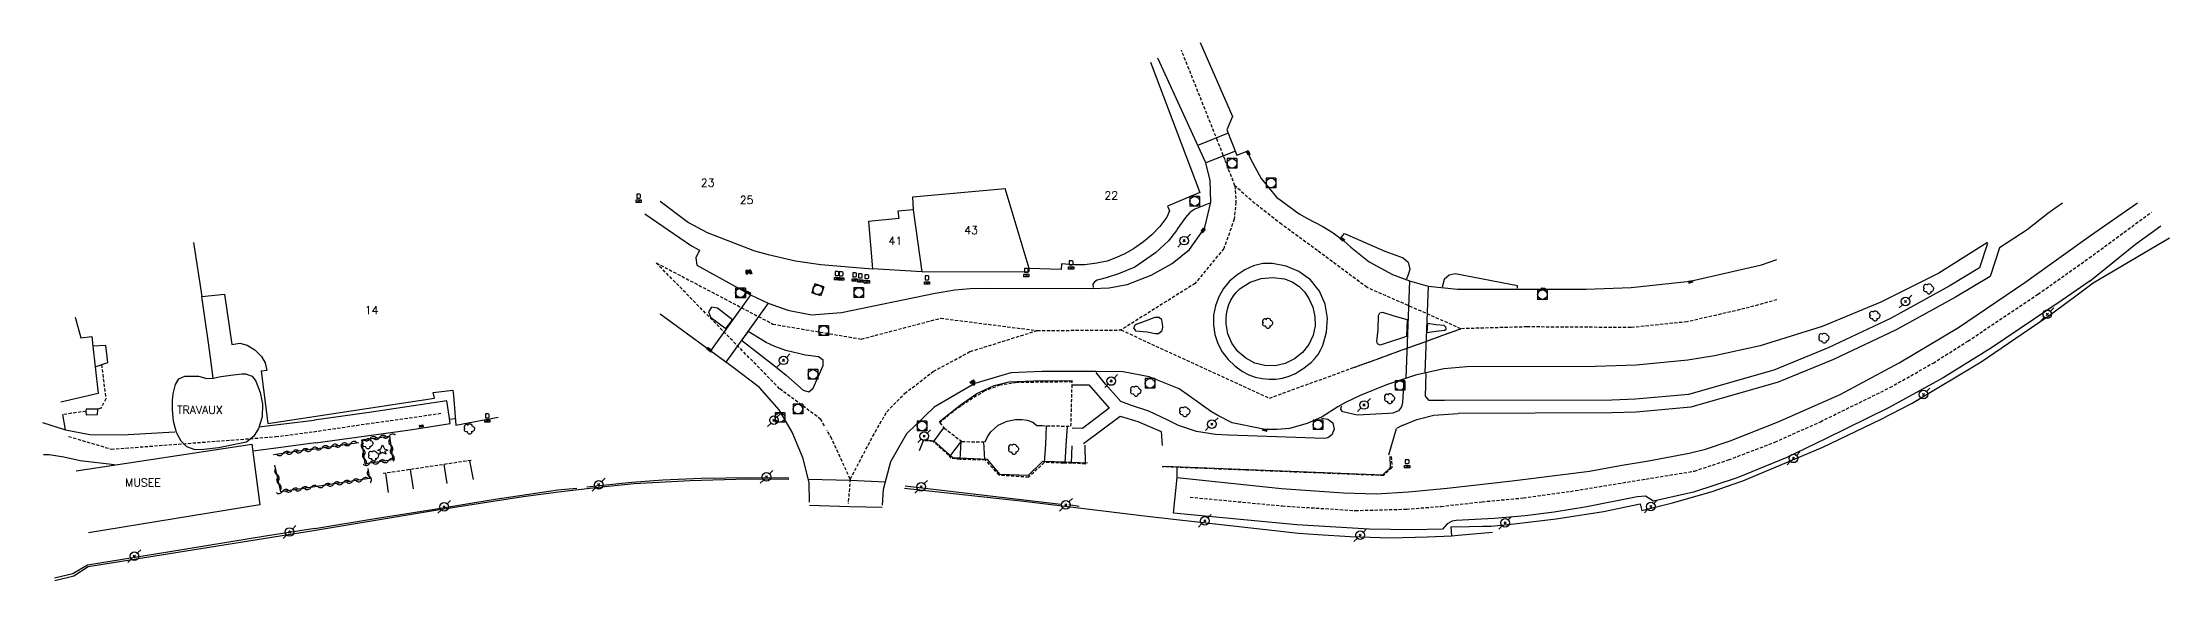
# Model space of a CAD drawing. Header units: millimetres. Extents: x 185000 to 186000, y 127999 to 129000.
# Drawn here: x 185437.2 to 185769.4, y 128033.2 to 128117.1 of the extents above; entities that cross this region are included whole.
import ezdxf
from ezdxf.enums import TextEntityAlignment as Align

# ---------------------------------------------------------------- set-up
doc = ezdxf.new("R2010")
doc.units = ezdxf.units.MM
doc.linetypes.add('DASHED', pattern=[0.75, 0.5, -0.25])
doc.layers.get('0').update_dxf_attribs({"linetype": 'CONTINUOUS'})
for name, color, linetype in [('W0001', 6, 'DASHED'), ('W0008', 7, 'CONTINUOUS'), ('W0010', 4, 'CONTINUOUS'), ('W0014', 7, 'CONTINUOUS'), ('W0015', 2, 'CONTINUOUS'), ('W0017', 7, 'CONTINUOUS'), ('W0020', 2, 'CONTINUOUS'), ('W0071', 7, 'CONTINUOUS'), ('W0101', 7, 'CONTINUOUS'), ('W0104', 1, 'CONTINUOUS'), ('W0105', 7, 'CONTINUOUS'), ('W0112', 1, 'DASHED'), ('W0300', 7, 'CONTINUOUS'), ('W0303', 7, 'CONTINUOUS'), ('W0310', 3, 'CONTINUOUS'), ('W0333', 7, 'CONTINUOUS'), ('W0401', 7, 'CONTINUOUS'), ('W0420', 7, 'CONTINUOUS'), ('W0438', 7, 'CONTINUOUS'), ('W0473', 7, 'CONTINUOUS'), ('W0511', 5, 'CONTINUOUS'), ('W0984', 7, 'CONTINUOUS'), ('W0991', 7, 'CONTINUOUS'), ('W1102', 7, 'CONTINUOUS')]:
    doc.layers.add(name, color=color, linetype=linetype)
doc.styles.get("Standard").update_dxf_attribs({"font": 'romans.shx', "width": 0.85})

# ---------------------------------------------------------------- blocks, each defined once
blk = doc.blocks.new('T438')
for p, q in [((-0.4, 0.2), (0.4, 0.2)), ((-0.4, -0.2), (-0.4, 0.2)), ((0.15, 1.1), (-0.3, 1.1)), ((-0.3, 1.1), (-0.3, 0.5)), ((-0.3, 0.5), (0.15, 0.5)), ((0.3, 0.65), (0.3, 0.95)), ((0.4, 0.2), (0.4, -0.2))]:
    blk.add_line(p, q)
at = {"flags": 128}
for points in [[(-0.4, -0.2), (0.4, 0.2)], [(0.4, -0.2), (-0.4, -0.2)]]:
    blk.add_lwpolyline(points, dxfattribs=at)
for centre, major_axis, start_param, end_param in [((0.15, 0.95), (0.106, -0.106), 0.785398, 2.356194), ((0.15, 0.65), (0.106, 0.106), 3.926991, 5.497787)]:
    blk.add_ellipse(centre, major_axis=major_axis, ratio=1, start_param=start_param, end_param=end_param)
blk = doc.blocks.new('T473')
for p, q in [((-0.166667, 0.166667), (0.166667, -0.166667)), ((-0.166667, -0.166667), (0.166667, 0.166667)), ((0.500001, 0.500001), (1.000002, 1.000002)), ((-1.000002, -1.000002), (-0.500001, -0.500001))]:
    blk.add_line(p, q)
blk.add_ellipse((0, 0), major_axis=(0.471405, 0.471405), ratio=1, start_param=5.4977871438, end_param=11.780972451)
blk = doc.blocks.new('T420')
for p, q in [((0.75, 0.75), (-0.75, 0.75)), ((-0.75, 0.75), (-0.75, -0.75)), ((0.75, 0.75), (0.75, -0.75)), ((0.75, -0.75), (-0.75, -0.75))]:
    blk.add_line(p, q)
blk.add_ellipse((0, 0), major_axis=(-0.53, 0.53), ratio=1, start_param=3.926991, end_param=10.210176)
blk = doc.blocks.new('T300')
for p, q in [((-0.8, 0.51), (-0.86, 0.34)), ((-0.86, 0.34), (-0.86, 0.17)), ((-0.86, 0.17), (-0.74, 0.06)), ((-0.69, 0.63), (-0.8, 0.51)), ((-0.8, -0.06), (-0.74, 0.06)), ((-0.74, 0.06), (-0.69, 0.11)), ((-0.57, 0.69), (-0.69, 0.63)), ((-0.46, 0.69), (-0.57, 0.69)), ((-0.29, 0.63), (-0.46, 0.69)), ((-0.29, 0.63), (-0.17, 0.74)), ((-0.23, 0.57), (-0.29, 0.63)), ((-0.17, 0.74), (-0.06, 0.8)), ((-0.06, 0.8), (0.06, 0.8)), ((0.06, 0.8), (0.23, 0.74)), ((0.23, 0.74), (0.34, 0.63)), ((0.34, 0.63), (0.4, 0.51)), ((0.46, 0.46), (0.34, 0.46)), ((0.4, 0.51), (0.4, 0.46)), ((0.57, 0.4), (0.46, 0.46)), ((0.57, 0.4), (0.69, 0.29)), ((0.69, 0.29), (0.74, 0.17)), ((0.74, 0.06), (0.69, -0.17)), ((0.74, 0.17), (0.74, 0.06)), ((-0.8, -0.17), (-0.8, -0.06)), ((-0.8, -0.23), (-0.8, -0.17)), ((-0.74, -0.34), (-0.8, -0.23)), ((-0.69, -0.4), (-0.74, -0.34)), ((-0.51, -0.46), (-0.69, -0.4)), ((-0.4, -0.46), (-0.51, -0.46)), ((-0.4, -0.46), (-0.34, -0.46)), ((-0.34, -0.46), (-0.34, -0.4)), ((-0.34, -0.51), (-0.34, -0.46)), ((-0.29, -0.63), (-0.34, -0.51)), ((-0.17, -0.74), (-0.29, -0.63)), ((-0.06, -0.8), (-0.17, -0.74)), ((0.06, -0.8), (-0.06, -0.8)), ((0.17, -0.74), (0.06, -0.8)), ((0.23, -0.69), (0.17, -0.74)), ((0.29, -0.46), (0.23, -0.46)), ((0.29, -0.63), (0.23, -0.69)), ((0.46, -0.4), (0.29, -0.46)), ((0.34, -0.51), (0.29, -0.63)), ((0.34, -0.51), (0.34, -0.46)), ((0.57, -0.34), (0.46, -0.4)), ((0.63, -0.29), (0.57, -0.34)), ((0.69, -0.17), (0.63, -0.29))]:
    blk.add_line(p, q)
blk = doc.blocks.new('T401')
for p, q in [((-0.3, 0.3), (0, 0.3)), ((-0.3, -0.25), (-0.3, 0.3)), ((-0.3, 0.15), (0, 0.15)), ((-0.3, 0), (0, 0)), ((0, 0.3), (0, -0.25)), ((-0.3, -0.15), (0, -0.15)), ((-0.3, -0.25), (-0.3, -0.3)), ((-0.3, -0.3), (0, -0.3)), ((0, -0.3), (0, -0.25))]:
    blk.add_line(p, q)
blk = doc.blocks.new('T303')
for p, q in [((-0.77, 0), (-0.28, 0.21)), ((-0.28, -0.21), (-0.77, 0)), ((-0.28, 0.21), (0, 0.83)), ((0, 0.83), (0.28, 0.21)), ((0.28, 0.21), (0.83, 0)), ((0.83, 0), (0.28, -0.21)), ((-0.49, -0.63), (-0.28, -0.21)), ((0, -0.35), (-0.49, -0.63)), ((0.56, -0.63), (0, -0.35)), ((0.28, -0.21), (0.56, -0.63))]:
    blk.add_line(p, q)
blk = doc.blocks.new('t310o')
at = {"color": 0, "linetype": 'Continuous'}
for centre, start, end in [((-0.5, 0.38), 216.8699, 323.1304), ((0.5, -0.37), 36.8699, 143.1303)]:
    blk.add_arc(centre, 0.625, start, end, dxfattribs=at)

msp = doc.modelspace()

# ---------------------------------------------------------------- linework, layer by layer
at = {"layer": 'W0001'}
for points in [[(185623.44, 128094.76), (185621.9, 128098.82), (185620.73, 128101.79), (185615.08, 128115.95), (185615.08, 128115.95), (185615.08, 128115.95), (185615.08, 128115.95)], [(185623.44, 128094.76), (185623.6, 128092.19), (185623.34, 128089.56), (185621.7, 128084.97), (185617.23, 128079.54), (185605.65, 128072.26)], [(185658.74, 128072.46), (185644.08, 128078.89), (185636.34, 128084.65), (185630.73, 128088.75), (185626.54, 128092.02), (185623.44, 128094.76)], [(185616.43, 128046.17), (185630.86, 128044.8), (185642.26, 128044.08), (185650.23, 128044.3), (185655.63, 128044.73), (185662.05, 128045.45), (185668.48, 128046.05), (185675.85, 128047.07), (185687.63, 128049), (185695.2, 128050.23), (185700.55, 128051.99), (185707.79, 128054.76), (185714.89, 128057.94), (185725.75, 128063.27), (185732.49, 128067.1), (185737.89, 128070.5), (185748.86, 128077.84), (185756.86, 128083.5), (185766.58, 128090.64)], [(185559.35, 128057.3), (185558.78, 128058.31), (185552.33, 128063.1), (185533.07, 128082.73)], [(185533.07, 128082.73), (185551.27, 128073.18)], [(185658.74, 128072.46), (185644.08, 128078.89), (185640.21, 128081.77)], [(185708.09, 128076.98), (185703.07, 128075.6), (185694.05, 128073.53), (185685.29, 128072.64), (185669.07, 128072.74), (185658.74, 128072.46)], [(185551.27, 128073.18), (185565.09, 128070.84), (185577.48, 128074.1), (185592.57, 128072.17)], [(185569.08, 128059.51), (185571.86, 128062.34), (185576.34, 128065.79), (185582.1, 128068.9), (185592.57, 128072.17)], [(185592.57, 128072.17), (185605.65, 128072.26)], [(185605.65, 128072.26), (185628.82, 128061.63), (185658.74, 128072.46)], [(185641.8, 128066.33), (185658.74, 128072.46)], [(185441.27, 128055.66), (185447.95, 128053.66), (185473.63, 128055.61), (185479.54, 128056.38), (185487.81, 128057.61), (185499.55, 128059.27)], [(185563.37, 128049), (185566.89, 128055.68), (185569.08, 128059.51)], [(185563.37, 128049), (185560.48, 128055.29), (185559.73, 128056.61)], [(185563.37, 128049), (185563.02, 128045.17)]]:
    msp.add_lwpolyline(points, dxfattribs=at)
at = {"layer": 'W0008'}
for points in [[(185618.72, 128088.27), (185619.7, 128092.21), (185619.57, 128095.6), (185618.91, 128098.36), (185611.41, 128114.68)], [(185618.04, 128117.12), (185623.08, 128105.6), (185622.16, 128103.48), (185623.76, 128099.56), (185625.34, 128100.18), (185625.88, 128098.97), (185627.55, 128095.88), (185629.93, 128093.01), (185633.46, 128090.39), (185634.7, 128089.69), (185637.18, 128088.41), (185638.8, 128087.44), (185640.45, 128086.2), (185641.54, 128085.19), (185644.42, 128082.89), (185648.06, 128080.92), (185650.7, 128079.93)], [(185757.05, 128086.99), (185764.4, 128092.12)], [(185550.57, 128076.47), (185553.64, 128075.34), (185557.31, 128074.64), (185562.02, 128074.99), (185576.62, 128078.02), (185579.7, 128078.51), (185582.1, 128078.72), (185584.6, 128078.78), (185601.13, 128078.73), (185603.8, 128078.83), (185606.62, 128079.38), (185610.34, 128080.8), (185613.63, 128082.63), (185616.33, 128084.8), (185618.49, 128087.85), (185618.72, 128088.27)], [(185757.04, 128079.95), (185764.1, 128085.67), (185768.08, 128088.52)], [(185757.04, 128079.95), (185752.67, 128076.91), (185741.59, 128069.45), (185734.04, 128064.8), (185725.52, 128060.11), (185715.68, 128055.27), (185709.63, 128052.37), (185701.9, 128049.18), (185695.04, 128046.96), (185688.82, 128045.53), (185687.55, 128046.33), (185686.28, 128046.23), (185678.4, 128044.66), (185673.29, 128043.83), (185668.79, 128043.23), (185663.93, 128042.84), (185658, 128042.53), (185657.38, 128042.43), (185656.57, 128042.02), (185655.86, 128041.19), (185651.12, 128041.05), (185644.41, 128041.17), (185633.11, 128041.83), (185613.85, 128043.67), (185614.4, 128049.25), (185630.72, 128047.52), (185640.41, 128046.82), (185645.48, 128046.7), (185650.56, 128046.99), (185656.57, 128047.58), (185666.74, 128048.7), (185678.82, 128050.25), (185683.62, 128051.13), (185688.04, 128051.84), (185694.4, 128053.01), (185696.94, 128053.65), (185700.79, 128054.98), (185708.31, 128057.93), (185717.95, 128062.2), (185727.17, 128067.15), (185736.47, 128072.63), (185746.79, 128079.65), (185757.05, 128086.99)], [(185740.97, 128085.91), (185733.36, 128081.15), (185724.3, 128076.6), (185715.14, 128072.81), (185705.5, 128069.77), (185698.32, 128068.23), (185694.19, 128067.53), (185686.12, 128066.75), (185679.69, 128066.56), (185659.68, 128066.52), (185656.08, 128066.18), (185651.65, 128065.21), (185647.1, 128063.72), (185643.03, 128062.06)], [(185650.7, 128079.93), (185653.64, 128079.12)], [(185643.03, 128062.06), (185640.73, 128060.94), (185639.5, 128060.25), (185637.08, 128058.69), (185634.74, 128057.66), (185631.95, 128056.91), (185630.06, 128056.71), (185628.15, 128056.74), (185623, 128057.77), (185620.78, 128058.93), (185619.79, 128059.46), (185618.76, 128060.2), (185617.96, 128060.81), (185614.72, 128063.05), (185610.05, 128064.96), (185605.98, 128065.72), (185601.71, 128065.8), (185593.36, 128065.77), (185588.47, 128065.55), (185582.82, 128063.9), (185576.49, 128060.24), (185572.17, 128056.03), (185569.65, 128051.66), (185568.5, 128047.39), (185568.37, 128044.94)], [(185470.99, 128057.14), (185479.66, 128058.17)], [(185479.86, 128054.63), (185494.62, 128056.69), (185500.89, 128057.66), (185500.73, 128058.79), (185500.36, 128061.22), (185488.23, 128059.4), (185479.66, 128058.17)], [(185440.81, 128056.69), (185444.6, 128055.93), (185449.63, 128055.9), (185457.86, 128056.35)], [(185443.07, 128051.83), (185440.52, 128052.41), (185438.23, 128052.77), (185437.36, 128052.76)], [(185448.46, 128051.19), (185443.07, 128051.83)], [(185479.86, 128054.63), (185473.29, 128053.77), (185470.04, 128053.37)]]:
    msp.add_lwpolyline(points, dxfattribs=at)
msp.add_lwpolyline([(185629.3, 128082.65), (185627.79, 128082.63), (185626.32, 128082.26), (185624.97, 128081.64), (185623.74, 128080.84), (185622.62, 128079.86), (185621.67, 128078.71), (185620.92, 128077.42), (185620.4, 128076.02), (185620.12, 128074.55), (185620.09, 128073.06), (185620.3, 128071.58), (185620.76, 128070.16), (185621.46, 128068.84), (185622.37, 128067.67), (185623.45, 128066.65), (185624.64, 128065.79), (185625.61, 128065.28), (185626.63, 128064.91), (185627.69, 128064.69), (185628.77, 128064.59), (185629.83, 128064.61), (185630.88, 128064.76), (185631.91, 128065.05), (185632.88, 128065.49), (185633.54, 128065.88), (185634.19, 128066.3), (185634.8, 128066.76), (185635.38, 128067.26), (185635.93, 128067.83), (185636.42, 128068.45), (185636.83, 128069.13), (185637.16, 128069.85), (185637.73, 128071.94), (185637.89, 128074.11), (185637.56, 128076.3), (185636.66, 128078.34), (185635.25, 128080.07), (185633.45, 128081.37), (185631.43, 128082.22)], close=True, dxfattribs=at)
at = {"layer": 'W0010'}
for points in [[(185577.24, 128057.95), (185580.52, 128060.54), (185583.16, 128062.36), (185585.86, 128063.61), (185588.11, 128064.15), (185591.96, 128064.34), (185598.09, 128064.39)], [(185574.74, 128054.97), (185574.12, 128053.39)], [(185600.41, 128051.47), (185597.95, 128051.56), (185597.02, 128051.61), (185593.39, 128051.75), (185591.16, 128049.56), (185586.8, 128049.73), (185584.82, 128052.05), (185580.55, 128052.26), (185579.6, 128052.23), (185579.22, 128052.44), (185576.45, 128054.9), (185574.87, 128055.09)], [(185612.42, 128050.98), (185646.53, 128049.64), (185647.74, 128050.81), (185647.68, 128052.5)], [(185522.2, 128047.78), (185529.25, 128048.51), (185534.11, 128048.86), (185540.08, 128049.12), (185547.78, 128049.23), (185553.77, 128049.21)], [(185479.75, 128041.3), (185489.14, 128042.82), (185498.43, 128044.29), (185507.93, 128045.87), (185517.7, 128047.31), (185520.64, 128047.59)], [(185596.23, 128045.04), (185571.95, 128047.88)], [(185599.14, 128044.7), (185597.5, 128044.95)], [(185479.75, 128041.3), (185472.04, 128040.08), (185456.8, 128037.58), (185444.26, 128035.58), (185441.96, 128034.2), (185439.07, 128033.55)]]:
    msp.add_lwpolyline(points, dxfattribs=at)
at = {"layer": 'W0014'}
for points in [[(185619.52, 128092.04), (185617.2, 128091.1), (185616.38, 128090.58), (185615.71, 128089.83), (185614.52, 128088.13), (185614.3, 128087.8), (185613.06, 128086.19), (185611.06, 128084.3), (185607.83, 128082.09), (185605.28, 128081.01), (185603.33, 128080.41), (185602.32, 128080.15), (185601.91, 128080.05), (185601.5, 128079.79), (185601.27, 128079.41), (185601.28, 128078.89)], [(185531.29, 128090.39), (185538.58, 128085.38), (185539.84, 128084.71), (185539.24, 128083.5), (185539.4, 128082.37), (185547.87, 128077.71), (185550.57, 128076.47)], [(185640.05, 128086.68), (185640.58, 128087.32), (185646.86, 128084.54), (185649.73, 128083.52), (185650.48, 128082.86), (185650.75, 128081.74), (185650.55, 128081), (185650.24, 128080.21)], [(185653.64, 128079.12), (185658.21, 128078.64), (185665.24, 128078.63), (185667.77, 128078.63), (185678.29, 128078.65), (185685.31, 128078.9), (185694.55, 128079.86), (185705.68, 128082.41), (185708.07, 128083.26)], [(185667.56, 128078.8), (185667.57, 128079.14), (185657.85, 128081), (185656.91, 128080.83), (185656.1, 128080.13), (185655.8, 128078.93)], [(185557, 128045.39), (185556.93, 128048.39), (185555.99, 128052.19), (185554.29, 128056.31), (185552.28, 128059.79), (185549.19, 128063.26), (185545.07, 128066.43), (185533.68, 128074.73)], [(185440.81, 128056.69), (185440.39, 128059.05)], [(185500.79, 128058.33), (185501.66, 128058.45)], [(185584.43, 128054.8), (185584.79, 128055.6), (185585.34, 128056.37), (185586.45, 128057.43), (185587.85, 128058.04), (185589.15, 128058.29), (185590.24, 128058.28), (185591.02, 128058.18), (185591.86, 128057.85), (185592.51, 128057.37), (185593.32, 128057.33)], [(185437.21, 128057.83), (185440.81, 128056.69)], [(185614.4, 128049.25), (185614.41, 128050.83)]]:
    msp.add_lwpolyline(points, dxfattribs=at)
at = {"layer": 'W0015'}
for points in [[(185635.01, 128077.16), (185635.6, 128075.82), (185635.93, 128074.39), (185635.97, 128072.92), (185635.65, 128071.46), (185634.98, 128070.02), (185634, 128068.76), (185632.76, 128067.74), (185631.31, 128067.04), (185629.74, 128066.69), (185628.13, 128066.71), (185626.57, 128067.1), (185625.14, 128067.84), (185623.92, 128068.89), (185622.98, 128070.2), (185622.36, 128071.67), (185622.08, 128073.24), (185622.07, 128074), (185622.13, 128074.75), (185622.27, 128075.5), (185622.5, 128076.22), (185622.82, 128076.92), (185623.21, 128077.58), (185623.69, 128078.18), (185624.24, 128078.71), (185625.81, 128079.72), (185627.56, 128080.3), (185629.39, 128080.46), (185631.2, 128080.22), (185632.39, 128079.78), (185633.44, 128079.08), (185634.32, 128078.19)], [(185542.62, 128075.68), (185541.69, 128075.84), (185541.2, 128075.08), (185541.53, 128074.26), (185543.95, 128072.49), (185544.96, 128073.87)], [(185646.11, 128069.91), (185645.71, 128070.1), (185645.59, 128070.54), (185645.79, 128072.3), (185645.88, 128074.52), (185646.07, 128074.95), (185646.47, 128075.05), (185648.24, 128074.46), (185650.37, 128073.91), (185650.23, 128071.23)], [(185551.59, 128069.7), (185550.24, 128070.32), (185547.41, 128072.04), (185546.37, 128070.66), (185551.5, 128066.72), (185553.34, 128065.2), (185556.01, 128062.88), (185556.88, 128062.61), (185557.59, 128063.18), (185559.11, 128066.73), (185559.13, 128067.57), (185558.39, 128068.07), (185556.37, 128068.35), (185553.31, 128069.08)], [(185607.86, 128073.06), (185607.6, 128072.59), (185607.9, 128072.12), (185609.73, 128071.95), (185610.98, 128071.71), (185611.5, 128071.7), (185612.07, 128072.16), (185612.16, 128072.72), (185612.15, 128073.24), (185612.01, 128073.83), (185611.59, 128074.21), (185610.91, 128074.21), (185609.43, 128073.63)], [(185653.52, 128073.25), (185653.42, 128071.89), (185654.9, 128072.1), (185656.16, 128072.23), (185656.42, 128072.41), (185656.4, 128072.69), (185656.14, 128072.94), (185654.81, 128073.08)]]:
    msp.add_lwpolyline(points, close=True, dxfattribs=at)
at = {"layer": 'W0017'}
for points in [[(185463.85, 128064.73), (185463.44, 128067.94), (185463.06, 128070.64), (185462.6, 128073.84), (185462.09, 128077.47)], [(185657.33, 128040.14), (185658.29, 128040.22), (185663.65, 128040.68)]]:
    msp.add_lwpolyline(points, dxfattribs=at)
at = {"layer": 'W0020'}
for points in [[(185622.37, 128102.97), (185617.78, 128101.1)], [(185623.51, 128100.17), (185618.91, 128098.35)], [(185650.7, 128079.93), (185650.14, 128064.76)], [(185653.64, 128079.12), (185653.12, 128065.6)], [(185547.86, 128077.79), (185541.52, 128069.03)], [(185550.57, 128076.47), (185543.92, 128067.23)], [(185556.77, 128048.99), (185563.37, 128048.83), (185568.82, 128048.54)], [(185568.33, 128044.57), (185563.26, 128044.66), (185556.98, 128044.89)]]:
    msp.add_lwpolyline(points, dxfattribs=at)
at = {"layer": 'W0071'}
for points in [[(185752.71, 128092.06), (185751.49, 128091.21), (185750.4, 128090.46), (185747.16, 128087.88), (185742.86, 128085.07)], [(185740.99, 128085.78), (185739.71, 128081.94), (185734.98, 128079.1), (185725.82, 128074.07), (185716.1, 128069.46), (185707.62, 128065.99), (185694.3, 128062.17), (185686.01, 128061.44), (185682.33, 128061.32), (185656.19, 128061.26)], [(185742.86, 128085.07), (185741.38, 128080.61), (185736.01, 128077.38), (185726.73, 128072.29), (185716.91, 128067.63), (185708.28, 128064.1), (185694.66, 128060.2), (185686.13, 128059.44), (185682.33, 128059.32), (185658.29, 128059.25)], [(185636.99, 128058.49), (185637.97, 128058.33), (185638.72, 128057.76), (185638.93, 128056.79), (185638.56, 128055.88), (185637.97, 128055.43), (185637.42, 128055.34), (185622.44, 128055.84), (185620.42, 128055.97), (185617.42, 128056.4), (185614.65, 128057.33), (185612.88, 128058.25), (185609.98, 128059.58), (185607.29, 128060.49), (185605.61, 128061.08), (185603.25, 128063.81), (185601.75, 128065.65)], [(185656.19, 128061.26), (185653.77, 128061.25), (185653.2, 128061.94), (185653.29, 128065.46)], [(185598.13, 128063.68), (185600.62, 128063.7), (185603.79, 128060.04), (185599.63, 128056.86), (185598.02, 128056.95)], [(185649.81, 128064.48), (185649.64, 128060.96), (185649.47, 128060.29), (185648.98, 128059.64), (185648.13, 128059.29), (185647.42, 128059.22), (185642.55, 128058.97), (185640.28, 128059.46), (185639.99, 128059.84), (185640.08, 128060.39)], [(185599.82, 128054.52), (185605.52, 128058.79), (185608.27, 128057.99), (185611.91, 128056.44), (185612.06, 128054.24)], [(185649.55, 128057.34), (185651.87, 128058.29), (185654.5, 128058.99), (185658.29, 128059.25)], [(185647.48, 128052.75), (185648.68, 128056.88)], [(185649.55, 128057.34), (185648.68, 128056.88)]]:
    msp.add_lwpolyline(points, dxfattribs=at)
at = {"layer": 'W0101'}
for points in [[(185610.26, 128114.05), (185617.98, 128093.7), (185612.92, 128091.59), (185613.24, 128090.86), (185612.8, 128089.89), (185611.72, 128088.43), (185610.46, 128087.13), (185609.14, 128086), (185607.61, 128084.9), (185606.26, 128084.16), (185604.7, 128083.49), (185603.51, 128083.02), (185601.88, 128082.67), (185599.98, 128082.43), (185598.27, 128082.41), (185596.38, 128082.56), (185596.28, 128081.69), (185591.32, 128081.86)], [(185533.67, 128092.38), (185538.11, 128089.02), (185541.02, 128087.47), (185548.41, 128084.63), (185550.57, 128084.02), (185554.81, 128083.04), (185558.76, 128082.48), (185566.85, 128081.8)], [(185573.26, 128090.99), (185573.14, 128093.04), (185587.58, 128094.33)], [(185573.26, 128090.99), (185570.82, 128090.81), (185570.93, 128089.67), (185566.24, 128089.2)], [(185460.8, 128085.91), (185462.09, 128077.47), (185465.64, 128077.87), (185466.76, 128069.99), (185468.01, 128070.19), (185469.15, 128069.9), (185470.35, 128069.16), (185471.43, 128068.12), (185471.99, 128067.11), (185472.23, 128065.95), (185471.38, 128065.82), (185472.41, 128057.67), (185498.42, 128061.62), (185498.2, 128062.5), (185501.3, 128062.88), (185501.4, 128062.04), (185501.74, 128057.4), (185508.38, 128058.63)], [(185574.58, 128081.35), (185566.85, 128081.8)], [(185574.58, 128081.35), (185591.33, 128081.38), (185591.32, 128081.86)], [(185442.32, 128074.27), (185443.22, 128071.01), (185444.89, 128071.24), (185445.06, 128069.73), (185445.43, 128066.51), (185445.9, 128062.35), (185440.07, 128061.02)], [(185442.47, 128050.29), (185469.9, 128054.43), (185471.15, 128044.99), (185444.37, 128040.59)]]:
    msp.add_lwpolyline(points, dxfattribs=at)
at = {"layer": 'W0104'}
for points in [[(185447.08, 128069.84), (185445.06, 128069.73)], [(185445.43, 128066.51), (185447.4, 128067.19), (185447.08, 128069.84)]]:
    msp.add_lwpolyline(points, dxfattribs=at)
at = {"layer": 'W0105'}
msp.add_lwpolyline([(185444.02, 128059.88), (185444, 128059.58), (185444.02, 128059), (185445.81, 128059.08), (185445.83, 128059.91)], close=True, dxfattribs=at)
for points in [[(185576.36, 128054.8), (185578, 128057)], [(185580.7, 128054.93), (185578.87, 128052.54)], [(185580.52, 128052.04), (185580.67, 128054.88)], [(185584.2, 128054.8), (185584.32, 128051.99)], [(185593.95, 128057.32), (185593.85, 128054.4), (185593.66, 128051.58)], [(185597.22, 128057.25), (185597.03, 128054.21)], [(185503.91, 128051.86), (185504.46, 128048.91)], [(185597.03, 128054.21), (185596.9, 128051.48)], [(185597.94, 128051.48), (185598.02, 128054.17)], [(185600.09, 128051.34), (185600.08, 128054.26)], [(185491.23, 128046.9), (185490.81, 128049.91)], [(185494.64, 128050.48), (185495.08, 128047.46)], [(185499.89, 128051.26), (185500.38, 128048.29)]]:
    msp.add_lwpolyline(points, dxfattribs=at)
at = {"layer": 'W0112'}
for points in [[(185446.42, 128066.85), (185447.1, 128061.52), (185446.33, 128060.04), (185445.83, 128059.91)], [(185593.32, 128057.33), (185597.83, 128057.24), (185598.03, 128064.17), (185589.38, 128064.05), (185586.73, 128063.65), (185584.39, 128062.74), (185582.46, 128061.59), (185580.67, 128060.43), (185578.81, 128059.05), (185577.33, 128057.77), (185578.03, 128056.96)], [(185444, 128059.58), (185440.39, 128059.05)], [(185596.72, 128051.48), (185593.66, 128051.58), (185591.23, 128049.27), (185586.61, 128049.59), (185584.47, 128051.99), (185580.52, 128052.04), (185579.1, 128052.25), (185578.73, 128052.73), (185576.29, 128054.86), (185574.98, 128054.95)], [(185578.03, 128056.96), (185580.8, 128054.85), (185584.43, 128054.79)], [(185504.15, 128051.9), (185490.42, 128049.85)], [(185600.09, 128051.34), (185597.94, 128051.48), (185596.72, 128051.48)], [(185647.87, 128052.51), (185647.95, 128050.76), (185646.65, 128049.54), (185625.15, 128050.39), (185612.07, 128050.91)]]:
    msp.add_lwpolyline(points, dxfattribs=at)
at = {"layer": 'W0310'}
msp.add_lwpolyline([(185487.08, 128055.12), (185491.39, 128055.7), (185491.95, 128051.99), (185487.6, 128051.36)], close=True, dxfattribs=at)
for points in [[(185479.39, 128053.66), (185473.3, 128052.76)], [(185479.39, 128053.66), (185486.59, 128054.71)], [(185479.72, 128047.76), (185474.41, 128047.02), (185473.51, 128051.16)], [(185488.04, 128050.64), (185488.3, 128049.09), (185479.72, 128047.76)]]:
    msp.add_lwpolyline(points, dxfattribs=at)
at = {"layer": 'W0333'}
msp.add_lwpolyline([(185457.69, 128058.05), (185457.49, 128059.79), (185457.51, 128061.25), (185457.62, 128062.29), (185457.96, 128063.77), (185458.48, 128064.65), (185459.44, 128065.04), (185461.59, 128065.03), (185462.88, 128064.69), (185463.85, 128064.73), (185465.04, 128065.01), (185467.02, 128065.25), (185468.34, 128065.42), (185468.93, 128065.43), (185469.94, 128065.07), (185470.55, 128064.26), (185471.21, 128062.5), (185471.55, 128060.66), (185471.51, 128058.73), (185470.95, 128056.9), (185470.24, 128055.69), (185469.08, 128054.76), (185464.72, 128053.88), (185462.4, 128053.63), (185461.05, 128053.56), (185459.74, 128054), (185458.84, 128054.93), (185458.12, 128056.28)], close=True, dxfattribs=at)
at = {"layer": 'W0511'}
for points in [[(185757.48, 128079.61), (185769.4, 128086.66)], [(185662.12, 128041.65), (185663.46, 128041.66), (185667.05, 128042.01), (185673.62, 128042.76), (185681, 128043.91), (185686.74, 128045.12), (185687.02, 128044.08), (185691.76, 128045.3), (185697.8, 128047.01), (185702.79, 128048.72), (185708.6, 128051.16), (185715.29, 128053.96), (185724.28, 128058.28), (185729.24, 128060.86), (185739.97, 128067.29), (185746.39, 128071.66), (185750.62, 128074.54), (185754.8, 128077.57), (185757.48, 128079.61)], [(185479.51, 128040.95), (185498.91, 128044.17), (185512.27, 128046.26), (185517.78, 128047.02), (185524.03, 128047.73), (185529.63, 128048.32), (185538.35, 128048.77), (185547.25, 128049.02), (185553.79, 128049)], [(185571.86, 128047.56), (185590.46, 128045.53), (185610.16, 128043.15), (185633.38, 128040.54), (185636.41, 128040.34), (185641.42, 128040.04), (185647.68, 128039.83), (185653.51, 128040), (185657.33, 128040.14)], [(185657.23, 128041.54), (185660.03, 128041.57), (185662.12, 128041.65)], [(185657.33, 128040.14), (185657.23, 128041.54)], [(185439.16, 128033.17), (185442.09, 128033.87), (185444.36, 128035.36), (185479.51, 128040.95)]]:
    msp.add_lwpolyline(points, dxfattribs=at)
at = {"layer": 'W1102'}
for points in [[(185591.32, 128081.86), (185587.58, 128094.33)], [(185566.24, 128089.2), (185566.85, 128081.8)], [(185574.58, 128081.35), (185573.26, 128090.99)]]:
    msp.add_lwpolyline(points, dxfattribs=at)

# ---------------------------------------------------------------- block references
at = {"layer": 'W0300'}
for p in [(185731.83, 128078.67), (185723.43, 128074.44), (185628.59, 128073.29), (185715.48, 128070.98), (185607.99, 128062.7), (185647.64, 128061.54), (185615.66, 128059.49), (185488.05, 128054.5), (185503.92, 128056.8), (185488.96, 128052.61), (185588.92, 128053.64)]:
    msp.add_blockref('T300', p, dxfattribs=at)
at = {"layer": 'W0303'}
msp.add_blockref('T303', (185490.33, 128053.49), dxfattribs=at)
at = {"layer": 'W0310'}
for p, rotation in [((185485.33, 128054.53), 8.342955981422689), ((185488.36, 128055.29), 7.596387319953481), ((185489.85, 128055.49), 7.596387319953481), ((185491.34, 128055.69), 7.596387319953481), ((185491.6, 128054.26), 278.6463054981465), ((185474.78, 128052.98), 188.378601205155), ((185476.27, 128053.2), 188.378601205155), ((185477.75, 128053.41), 188.378601205155), ((185479.23, 128053.63), 188.378601205155), ((185480.88, 128053.87), 8.342955981422689), ((185482.36, 128054.09), 8.342955981422689), ((185483.85, 128054.31), 8.342955981422689), ((185487.29, 128053.64), 97.84456341880113), ((185487.49, 128052.15), 97.84456341880113), ((185488.29, 128051.46), 188.2683863483499), ((185489.78, 128051.67), 188.2683863483499), ((185491.26, 128051.89), 188.2683863483499), ((185491.83, 128052.78), 278.6463054981465), ((185473.83, 128049.69), 102.2233584259524), ((185474.15, 128048.23), 102.2233584259524), ((185481.2, 128047.99), 188.7863067866088), ((185482.68, 128048.22), 188.7863067866088), ((185484.17, 128048.45), 188.7863067866088), ((185485.65, 128048.68), 188.7863067866088), ((185487.13, 128048.91), 188.7863067866088), ((185488.25, 128049.4), 279.3483188178839), ((185474.67, 128047.06), 187.9351012456385), ((185476.16, 128047.27), 187.9351012456385), ((185477.65, 128047.47), 187.9351012456385), ((185479.13, 128047.68), 187.9351012456385)]:
    msp.add_blockref('t310o', p, dxfattribs=dict(at, rotation=rotation))
at = {"layer": 'W0401'}
for p, rotation in [((185625.38, 128099.8), 203.9186754266464), ((185618.6, 128087.74), 324.6710206879329), ((185640.13, 128086.3), 232.9353270964765), ((185547.61, 128081.26), 202.5367642330127), ((185547.36, 128077.92), 241.2282012772475), ((185671.55, 128078.5), 270.1252699950891), ((185694.62, 128079.64), 282.863381551866), ((185541.4, 128069.35), 53.45296846433707), ((185541.51, 128069.26), 53.45296846433707), ((185582.37, 128064.31), 120.0307291726566), ((185496.37, 128057.12), 278.8209887331074), ((185628.16, 128056.79), 78.68150159782978)]:
    msp.add_blockref('T401', p, dxfattribs=dict(at, rotation=rotation))
for p in [(185547.39, 128081.32), (185582.77, 128064.01)]:
    msp.add_blockref('T401', p, dxfattribs=at)
at = {"layer": 'W0420'}
for p in [(185623, 128098.25), (185629.07, 128095.21), (185617.17, 128092.36), (185546.18, 128078.05), (185546.24, 128078.06), (185564.7, 128078.1), (185671.47, 128077.79), (185559.21, 128072.15), (185557.55, 128065.32), (185610.17, 128063.92), (185649.21, 128063.6), (185552.38, 128058.6), (185555.19, 128059.92), (185574.58, 128057.27), (185636.4, 128057.46)]:
    msp.add_blockref('T420', p, dxfattribs=at)
at = {"layer": 'W0420', "rotation": 341.6400263317299}
msp.add_blockref('T420', (185558.29, 128078.53), dxfattribs=at)
at = {"layer": 'W0438'}
for p in [(185530.32, 128092.35), (185561.3, 128080.27), (185590.87, 128080.76), (185597.87, 128081.93), (185561.95, 128080.22), (185564.06, 128080.06), (185564.95, 128079.9), (185565.95, 128079.78), (185575.36, 128079.59), (185506.68, 128058.05), (185650.34, 128050.92)]:
    msp.add_blockref('T438', p, dxfattribs=at)
at = {"layer": 'W0473'}
for p in [(185615.51, 128086.2), (185728.19, 128076.7), (185750.32, 128074.71), (185552.95, 128067.52), (185604.13, 128064.29), (185643.61, 128060.55), (185731, 128062.19), (185551.45, 128058.18), (185619.83, 128057.57), (185574.91, 128055.69), (185710.68, 128052.22), (185524.08, 128048.11), (185550.29, 128049.34), (185574.43, 128047.78), (185499.95, 128044.66), (185597.05, 128044.98), (185688.4, 128044.72), (185475.8, 128040.73), (185618.74, 128042.48), (185665.66, 128042.17), (185643.01, 128040.23), (185451.56, 128036.97)]:
    msp.add_blockref('T473', p, dxfattribs=at)

# ---------------------------------------------------------------- texts
at = {"layer": 'W0984'}
for s, p in [('TRAVAUX', (185461.79, 128059.78)), ('MUSEE', (185452.89, 128048.44))]:
    msp.add_text(s, height=1.25, dxfattribs=at).set_placement(p, align=Align.MIDDLE_CENTER)
at = {"layer": 'W0991'}
for s, p in [('23', (185541.09, 128095.24)), ('25', (185547.17, 128092.55)), ('22', (185604.13, 128093.25)), ('43', (185582.24, 128087.84)), ('41', (185570.41, 128086.16)), ('14', (185488.6, 128075.37))]:
    msp.add_text(s, height=1.25, dxfattribs=at).set_placement(p, align=Align.MIDDLE_CENTER)

doc.saveas('drawing.dxf')
